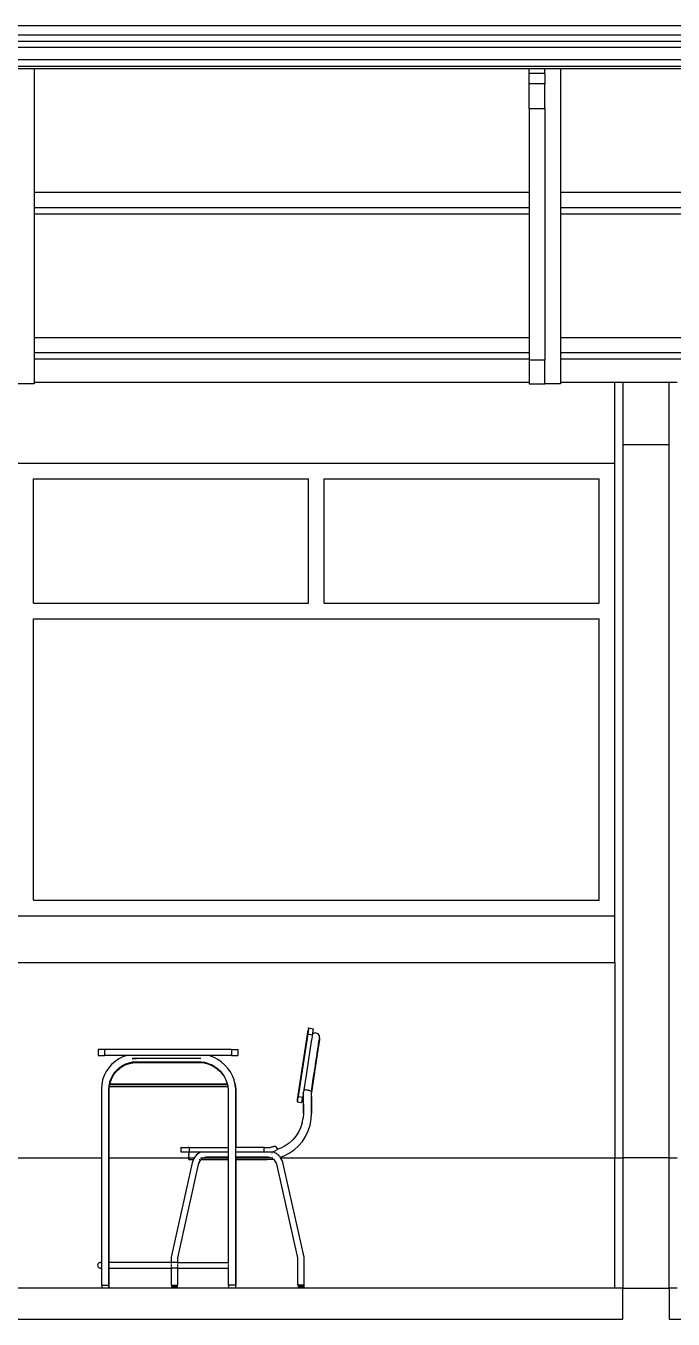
# Model space of a CAD drawing. Header units: metres. Extents: x -17 to 17.8, y -4 to 0.2.
# Drawn here: x 7.357 to 9.443, y -3.979 to 0.191 of the extents above; entities that cross this region are included whole.
import ezdxf

# ---------------------------------------------------------------- set-up
doc = ezdxf.new("R2010")
doc.units = ezdxf.units.M
doc.layers.add('SectionCutEdges', color=7, linetype='Continuous')

msp = doc.modelspace()

# ---------------------------------------------------------------- linework, layer by layer
for p, q in [((17.7507, 0.1909), (-2.9293, 0.1909)), ((17.7507, 0.1609), (-2.9293, 0.1609)), ((17.7507, 0.1407), (-2.9293, 0.1407)), ((17.7507, 0.1214), (-2.9293, 0.1214)), ((7.3323, 0.0531), (7.3831, 0.0531)), ((7.3831, 0.0531), (8.979, 0.0531)), ((7.3831, 0.0531), (7.3831, -0.3457)), ((8.979, 0.0373), (8.979, 0.0531)), ((8.979, 0.0531), (9.0298, 0.0531)), ((9.0298, 0.0373), (9.0298, 0.0531)), ((9.0298, 0.0531), (9.0806, 0.0531)), ((9.0806, 0.0531), (10.6765, 0.0531)), ((9.0806, 0.0531), (9.0806, -0.3457)), ((8.979, 0.0039), (8.979, 0.0373)), ((9.0298, 0.0373), (8.979, 0.0373)), ((9.0298, 0.0373), (9.0298, 0.0039)), ((8.979, -0.0752), (8.979, -0.3457)), ((9.0298, -0.0752), (9.0298, -0.887)), ((7.3831, -0.3457), (8.979, -0.3457)), ((7.3831, -0.3457), (7.3831, -0.3947)), ((8.979, -0.3457), (8.979, -0.3947)), ((9.0806, -0.3457), (10.6765, -0.3457)), ((9.0806, -0.3457), (9.0806, -0.3947)), ((7.3831, -0.3947), (8.979, -0.3947)), ((7.3831, -0.3947), (7.3831, -0.415)), ((7.3831, -0.415), (8.979, -0.415)), ((7.3831, -0.415), (7.3831, -0.8138)), ((8.979, -0.3947), (8.979, -0.415)), ((8.979, -0.415), (8.979, -0.8138)), ((9.0806, -0.3947), (10.6765, -0.3947)), ((9.0806, -0.3947), (9.0806, -0.415)), ((9.0806, -0.415), (10.6765, -0.415)), ((9.0806, -0.415), (9.0806, -0.8138)), ((7.3831, -0.8138), (8.979, -0.8138)), ((7.3831, -0.8138), (7.3831, -0.8628)), ((8.979, -0.8138), (8.979, -0.8628)), ((9.0806, -0.8138), (10.6765, -0.8138)), ((9.0806, -0.8138), (9.0806, -0.8628)), ((7.3831, -0.8628), (8.979, -0.8628)), ((7.3831, -0.8628), (7.3831, -0.8831)), ((8.979, -0.8628), (8.979, -0.8831)), ((9.0806, -0.8628), (10.6765, -0.8628)), ((9.0806, -0.8628), (9.0806, -0.8831)), ((7.3831, -0.8831), (8.979, -0.8831)), ((7.3831, -0.8831), (7.3831, -0.9593)), ((8.979, -0.8831), (8.979, -0.887)), ((9.0806, -0.8831), (10.6765, -0.8831)), ((9.0806, -0.8831), (9.0806, -0.9593)), ((7.3831, -0.9632), (7.3323, -0.9632)), ((8.979, -0.9593), (7.3831, -0.9593)), ((7.3831, -0.9593), (7.3831, -0.9632)), ((9.0806, -0.9632), (9.0298, -0.9632)), ((9.2557, -0.9593), (9.0806, -0.9593)), ((9.0806, -0.9593), (9.0806, -0.9632)), ((9.2557, -1.2193), (9.2557, -0.9593)), ((9.2807, -0.9593), (9.2557, -0.9593)), ((9.4557, -0.9593), (9.4307, -0.9593)), ((5.4557, -1.2193), (9.2557, -1.2193)), ((9.2557, -2.6793), (9.2557, -1.2193)), ((7.3811, -1.6701), (7.3811, -1.2701)), ((7.3811, -1.2701), (8.2676, -1.2701)), ((8.2676, -1.6701), (8.2676, -1.2701)), ((8.3184, -1.6701), (8.3184, -1.2701)), ((8.3184, -1.2701), (9.2049, -1.2701)), ((9.2049, -1.6701), (9.2049, -1.2701)), ((7.3811, -1.6701), (8.2676, -1.6701)), ((8.3184, -1.6701), (9.2049, -1.6701)), ((7.3811, -2.6285), (7.3811, -1.7209)), ((7.3811, -1.7209), (9.2049, -1.7209)), ((9.2049, -2.6285), (9.2049, -1.7209)), ((7.3811, -2.6285), (9.2049, -2.6285)), ((5.4557, -2.6793), (9.2557, -2.6793)), ((9.2557, -2.8293), (9.2557, -2.6793)), ((5.4557, -2.8293), (9.2557, -2.8293)), ((9.2557, -2.8293), (9.2557, -3.4593)), ((8.2673, -3.043), (8.2665, -3.048)), ((8.2673, -3.043), (8.2674, -3.0418)), ((8.2674, -3.0418), (8.2676, -3.041)), ((8.2676, -3.041), (8.2677, -3.0405)), ((8.2677, -3.0405), (8.2677, -3.0404)), ((8.2677, -3.0404), (8.2686, -3.0404)), ((8.2683, -3.043), (8.2681, -3.0444)), ((8.2684, -3.0418), (8.2683, -3.043)), ((8.2686, -3.041), (8.2684, -3.0418)), ((8.2686, -3.0404), (8.2686, -3.0405)), ((8.2686, -3.0404), (8.2828, -3.0427)), ((8.2686, -3.0405), (8.2686, -3.041)), ((8.2826, -3.0442), (8.2824, -3.0453)), ((8.2827, -3.0434), (8.2826, -3.0442)), ((8.2828, -3.0429), (8.2827, -3.0434)), ((8.2828, -3.0427), (8.2828, -3.0429)), ((8.2324, -3.2711), (8.2665, -3.048)), ((8.2657, -3.0598), (8.2349, -3.2617)), ((8.2661, -3.0573), (8.2657, -3.0598)), ((8.2657, -3.0598), (8.2799, -3.0622)), ((8.2665, -3.0548), (8.2661, -3.0573)), ((8.2669, -3.0524), (8.2665, -3.0548)), ((8.2672, -3.0501), (8.2669, -3.0524)), ((8.2675, -3.048), (8.2672, -3.0501)), ((8.2678, -3.0461), (8.2675, -3.048)), ((8.2681, -3.0444), (8.2678, -3.0461)), ((8.2765, -3.0844), (8.2723, -3.1119)), ((8.2781, -3.0742), (8.2765, -3.0844)), ((8.2791, -3.0675), (8.2781, -3.0742)), ((8.2781, -3.0742), (8.2782, -3.0749)), ((8.2799, -3.0624), (8.2791, -3.0675)), ((8.2803, -3.0596), (8.2799, -3.0622)), ((8.2803, -3.0616), (8.2799, -3.0624)), ((8.2799, -3.0622), (8.2799, -3.0624)), ((8.2807, -3.0571), (8.2803, -3.0596)), ((8.2828, -3.0591), (8.2803, -3.0616)), ((8.281, -3.0547), (8.2807, -3.0571)), ((8.2814, -3.0524), (8.281, -3.0547)), ((8.2817, -3.0503), (8.2814, -3.0524)), ((8.282, -3.0484), (8.2817, -3.0503)), ((8.2822, -3.0467), (8.282, -3.0484)), ((8.2824, -3.0453), (8.2822, -3.0467)), ((8.2858, -3.0574), (8.2828, -3.0591)), ((8.2892, -3.0566), (8.2858, -3.0574)), ((8.2926, -3.0567), (8.2892, -3.0566)), ((8.2959, -3.0577), (8.2926, -3.0567)), ((8.2989, -3.0596), (8.2959, -3.0577)), ((8.3013, -3.0622), (8.2989, -3.0596)), ((8.3027, -3.0789), (8.3001, -3.0966)), ((8.3003, -3.0939), (8.3025, -3.0798)), ((8.3029, -3.0653), (8.3013, -3.0622)), ((8.3025, -3.0798), (8.3028, -3.0775)), ((8.3036, -3.0724), (8.3027, -3.0789)), ((8.3028, -3.0775), (8.3036, -3.0724)), ((8.3037, -3.0688), (8.3029, -3.0653)), ((8.3036, -3.0724), (8.3037, -3.0688)), ((7.59, -3.1093), (7.5899, -3.1093)), ((7.5899, -3.1093), (7.5899, -3.1293)), ((7.5905, -3.1093), (7.59, -3.1093)), ((7.5914, -3.1093), (7.5905, -3.1093)), ((7.5925, -3.1093), (7.5914, -3.1093)), ((7.594, -3.1093), (7.5925, -3.1093)), ((7.5957, -3.1093), (7.594, -3.1093)), ((7.5977, -3.1093), (7.5957, -3.1093)), ((7.5999, -3.1093), (7.5977, -3.1093)), ((7.6022, -3.1093), (7.5999, -3.1093)), ((7.6047, -3.1093), (7.6022, -3.1093)), ((7.6072, -3.1093), (7.6047, -3.1093)), ((7.6099, -3.1093), (7.6072, -3.1093)), ((8.0199, -3.1093), (7.6099, -3.1093)), ((7.6099, -3.1093), (7.6099, -3.1293)), ((8.0199, -3.1093), (8.0199, -3.1293)), ((8.0199, -3.1093), (8.0225, -3.1093)), ((8.0225, -3.1093), (8.025, -3.1093)), ((8.025, -3.1093), (8.0275, -3.1093)), ((8.0275, -3.1093), (8.0299, -3.1093)), ((8.0299, -3.1093), (8.032, -3.1093)), ((8.032, -3.1093), (8.034, -3.1093)), ((8.034, -3.1093), (8.0357, -3.1093)), ((8.0357, -3.1093), (8.0372, -3.1093)), ((8.0372, -3.1093), (8.0383, -3.1093)), ((8.0383, -3.1093), (8.0392, -3.1093)), ((8.0392, -3.1093), (8.0397, -3.1093)), ((8.0397, -3.1093), (8.0399, -3.1093)), ((8.0399, -3.1093), (8.0399, -3.1293)), ((8.2723, -3.1119), (8.2667, -3.1485)), ((8.2959, -3.1246), (8.2904, -3.1611)), ((8.2907, -3.1561), (8.2953, -3.1263)), ((8.2953, -3.1263), (8.2962, -3.1206)), ((8.3001, -3.0966), (8.2959, -3.1246)), ((8.2962, -3.1206), (8.2996, -3.0981)), ((8.2996, -3.0981), (8.3003, -3.0939)), ((7.59, -3.1293), (7.5899, -3.1293)), ((7.59, -3.1293), (7.5905, -3.1293)), ((7.5914, -3.1293), (7.5905, -3.1293)), ((7.5914, -3.1293), (7.5925, -3.1293)), ((7.5925, -3.1293), (7.594, -3.1293)), ((7.594, -3.1293), (7.5957, -3.1293)), ((7.5957, -3.1293), (7.5977, -3.1293)), ((7.5977, -3.1293), (7.5999, -3.1293)), ((7.5999, -3.1293), (7.6022, -3.1293)), ((7.6022, -3.1293), (7.6047, -3.1293)), ((7.6047, -3.1293), (7.6072, -3.1293)), ((7.6072, -3.1293), (7.6099, -3.1293)), ((7.682, -3.1293), (7.6099, -3.1293)), ((7.6236, -3.169), (7.6154, -3.1811)), ((7.6332, -3.158), (7.6236, -3.169)), ((7.6442, -3.1483), (7.6332, -3.158)), ((7.6563, -3.1402), (7.6442, -3.1483)), ((7.6505, -3.1753), (7.6585, -3.1682)), ((7.6694, -3.1337), (7.6563, -3.1402)), ((7.6585, -3.1682), (7.6591, -3.1677)), ((7.6591, -3.1677), (7.6682, -3.1616)), ((7.6599, -3.17), (7.6694, -3.1636)), ((7.6682, -3.1616), (7.6686, -3.1613)), ((7.6686, -3.1613), (7.6787, -3.1563)), ((7.682, -3.1293), (7.6694, -3.1337)), ((7.6694, -3.1636), (7.6796, -3.1585)), ((7.6787, -3.1563), (7.6789, -3.1562)), ((7.6789, -3.1562), (7.6897, -3.1524)), ((7.6796, -3.1585), (7.6905, -3.1547)), ((7.6833, -3.1293), (7.682, -3.1293)), ((7.6892, -3.1293), (7.6833, -3.1293)), ((7.6833, -3.1293), (7.6833, -3.1293)), ((7.698, -3.1293), (7.6892, -3.1293)), ((7.6897, -3.1524), (7.6898, -3.1524)), ((7.6898, -3.1524), (7.7009, -3.1501)), ((7.6905, -3.1547), (7.7017, -3.1524)), ((7.6999, -3.1293), (7.698, -3.1293)), ((7.6992, -3.138), (7.7122, -3.137)), ((7.6992, -3.138), (7.7122, -3.137)), ((7.6996, -3.1404), (7.7, -3.1403)), ((7.6996, -3.1404), (7.7, -3.1403)), ((7.7119, -3.1293), (7.6999, -3.1293)), ((7.7, -3.1403), (7.713, -3.1393)), ((7.7, -3.1403), (7.713, -3.1393)), ((7.7009, -3.1501), (7.7014, -3.15)), ((7.7014, -3.15), (7.7127, -3.1492)), ((7.7017, -3.1524), (7.7134, -3.1515)), ((7.9217, -3.1293), (7.7119, -3.1293)), ((7.7127, -3.1492), (7.7133, -3.1492)), ((7.9211, -3.1393), (7.713, -3.1393)), ((7.9211, -3.1393), (7.713, -3.1393)), ((7.7133, -3.1492), (7.9204, -3.1492)), ((7.7134, -3.1515), (7.9211, -3.1515)), ((7.9204, -3.1492), (7.9213, -3.1493)), ((7.9211, -3.1515), (7.9323, -3.153)), ((7.9213, -3.1493), (7.9315, -3.1507)), ((7.9284, -3.1293), (7.9217, -3.1293)), ((7.9358, -3.1293), (7.9284, -3.1293)), ((7.9315, -3.1507), (7.9327, -3.151)), ((7.9323, -3.153), (7.9433, -3.1559)), ((7.9327, -3.151), (7.9425, -3.1536)), ((7.9395, -3.1293), (7.9358, -3.1293)), ((7.9443, -3.1293), (7.9395, -3.1293)), ((7.9425, -3.1536), (7.9531, -3.1577)), ((7.9433, -3.1559), (7.9539, -3.16)), ((7.9459, -3.1293), (7.9443, -3.1293)), ((7.9501, -3.1304), (7.9459, -3.1293)), ((8.0199, -3.1293), (7.9459, -3.1293)), ((7.9634, -3.1356), (7.9501, -3.1304)), ((7.9531, -3.1577), (7.9546, -3.1586)), ((7.9539, -3.16), (7.9639, -3.1654)), ((7.9546, -3.1586), (7.9632, -3.1631)), ((7.9632, -3.1631), (7.9647, -3.1642)), ((7.9759, -3.1423), (7.9634, -3.1356)), ((7.9639, -3.1654), (7.9733, -3.1719)), ((7.9647, -3.1642), (7.9725, -3.1696)), ((7.9876, -3.1504), (7.9759, -3.1423)), ((7.9983, -3.1599), (7.9876, -3.1504)), ((8.0078, -3.1706), (7.9983, -3.1599)), ((8.0199, -3.1293), (8.0225, -3.1293)), ((8.0225, -3.1293), (8.025, -3.1293)), ((8.025, -3.1293), (8.0275, -3.1293)), ((8.0275, -3.1293), (8.0299, -3.1293)), ((8.0299, -3.1293), (8.032, -3.1293)), ((8.032, -3.1293), (8.034, -3.1293)), ((8.034, -3.1293), (8.0357, -3.1293)), ((8.0357, -3.1293), (8.0372, -3.1293)), ((8.0372, -3.1293), (8.0383, -3.1293)), ((8.0383, -3.1293), (8.0392, -3.1293)), ((8.0392, -3.1293), (8.0397, -3.1293)), ((8.0397, -3.1293), (8.0399, -3.1293)), ((8.2667, -3.1485), (8.26, -3.1922)), ((8.2904, -3.1611), (8.2839, -3.2041)), ((8.2843, -3.1985), (8.2898, -3.1627)), ((8.2898, -3.1627), (8.2907, -3.1561)), ((7.6041, -3.208), (7.6011, -3.2223)), ((7.6089, -3.1942), (7.6041, -3.208)), ((7.6154, -3.1811), (7.6089, -3.1942)), ((7.6277, -3.2145), (7.6308, -3.2054)), ((7.6284, -3.2168), (7.6322, -3.2059)), ((7.6308, -3.2054), (7.6312, -3.2041)), ((7.6312, -3.2041), (7.6314, -3.2036)), ((7.6314, -3.2036), (7.6358, -3.1948)), ((7.6322, -3.2059), (7.6373, -3.1957)), ((7.6358, -3.1948), (7.6365, -3.1934)), ((7.6365, -3.1934), (7.6422, -3.185)), ((7.6373, -3.1957), (7.6437, -3.1862)), ((7.6422, -3.185), (7.6429, -3.1839)), ((7.6429, -3.1839), (7.6498, -3.1761)), ((7.6437, -3.1862), (7.6513, -3.1776)), ((7.6498, -3.1761), (7.6505, -3.1753)), ((7.6513, -3.1776), (7.6599, -3.17)), ((7.9725, -3.1696), (7.974, -3.171)), ((7.9733, -3.1719), (7.9818, -3.1795)), ((7.974, -3.171), (7.981, -3.1772)), ((7.981, -3.1772), (7.9825, -3.1788)), ((7.9818, -3.1795), (7.9893, -3.188)), ((7.9825, -3.1788), (7.9886, -3.1857)), ((7.9886, -3.1857), (7.9951, -3.195)), ((7.9893, -3.188), (7.9958, -3.1973)), ((7.9951, -3.195), (7.9962, -3.1971)), ((7.9958, -3.1973), (8.0012, -3.2074)), ((7.9962, -3.1971), (8.0005, -3.2051)), ((8.0005, -3.2051), (8.0013, -3.2073)), ((8.0012, -3.2074), (8.0049, -3.2168)), ((8.0013, -3.2073), (8.0046, -3.2157)), ((8.0159, -3.1823), (8.0078, -3.1706)), ((8.0226, -3.1948), (8.0159, -3.1823)), ((8.0278, -3.2081), (8.0226, -3.1948)), ((8.0281, -3.2092), (8.0278, -3.2081)), ((8.0286, -3.2104), (8.0281, -3.2092)), ((8.0314, -3.2219), (8.0281, -3.2092)), ((8.0322, -3.2242), (8.0286, -3.2104)), ((8.26, -3.1922), (8.2527, -3.2402)), ((8.2839, -3.2041), (8.2772, -3.248)), ((8.2772, -3.2451), (8.2833, -3.2051)), ((8.2833, -3.2051), (8.2843, -3.1985)), ((7.6011, -3.2223), (7.6, -3.2365)), ((7.6, -3.2365), (7.6, -3.4593)), ((7.6244, -3.2374), (7.625, -3.2299)), ((7.6244, -3.2397), (7.6244, -3.2374)), ((7.6244, -3.7964), (7.6244, -3.2397)), ((7.625, -3.2294), (7.6251, -3.2279)), ((7.6255, -3.2294), (7.625, -3.2294)), ((7.625, -3.2299), (7.625, -3.2294)), ((7.6255, -3.2299), (7.625, -3.2299)), ((7.6251, -3.2279), (7.6253, -3.2264)), ((7.6252, -3.2397), (7.6259, -3.2299)), ((7.6252, -3.4593), (7.6252, -3.2397)), ((7.6253, -3.2257), (7.6254, -3.2254)), ((7.6253, -3.2264), (7.6253, -3.2257)), ((7.6254, -3.2254), (7.6255, -3.2249)), ((7.6255, -3.2249), (7.626, -3.2223)), ((7.626, -3.2294), (7.6255, -3.2294)), ((7.6259, -3.2299), (7.6255, -3.2299)), ((7.626, -3.2223), (7.6256, -3.2223)), ((7.6261, -3.2218), (7.6257, -3.2218)), ((7.6259, -3.2299), (7.626, -3.2294)), ((8.0079, -3.2299), (7.6259, -3.2299)), ((7.626, -3.2223), (7.6261, -3.2218)), ((7.6268, -3.2223), (7.626, -3.2223)), ((7.626, -3.2294), (7.6261, -3.228)), ((8.0079, -3.2294), (7.626, -3.2294)), ((7.6261, -3.2218), (7.6272, -3.2165)), ((7.6269, -3.2218), (7.6261, -3.2218)), ((7.6261, -3.228), (7.6264, -3.2264)), ((7.6267, -3.2249), (7.6273, -3.2223)), ((7.6273, -3.2223), (7.6268, -3.2223)), ((7.6273, -3.2218), (7.6269, -3.2218)), ((7.6272, -3.2165), (7.6277, -3.2145)), ((7.6273, -3.2218), (7.6284, -3.2168)), ((8.0062, -3.2218), (7.6273, -3.2218)), ((7.6273, -3.2223), (7.6273, -3.2218)), ((8.0063, -3.2223), (7.6273, -3.2223)), ((8.0046, -3.2157), (8.0049, -3.2168)), ((8.0049, -3.2168), (8.0062, -3.2218)), ((8.0062, -3.2218), (8.0063, -3.2223)), ((8.0063, -3.2223), (8.007, -3.2249)), ((8.007, -3.2249), (8.0072, -3.2254)), ((8.0072, -3.2254), (8.0074, -3.2264)), ((8.0074, -3.2264), (8.0075, -3.2267)), ((8.0075, -3.2267), (8.0079, -3.2294)), ((8.0079, -3.2294), (8.0079, -3.2299)), ((8.0079, -3.2299), (8.009, -3.2378)), ((8.009, -3.2378), (8.009, -3.4254)), ((8.0318, -3.2243), (8.0314, -3.2219)), ((8.0334, -3.2361), (8.0318, -3.2243)), ((8.0342, -3.2384), (8.0322, -3.2242)), ((8.0334, -3.4254), (8.0334, -3.2361)), ((8.0342, -3.4254), (8.0342, -3.2384)), ((8.2511, -3.2508), (8.2507, -3.2531)), ((8.2511, -3.2508), (8.2517, -3.2471)), ((8.2512, -3.2552), (8.2511, -3.2508)), ((8.2527, -3.2402), (8.2517, -3.2471)), ((8.253, -3.2402), (8.2527, -3.2402)), ((8.2551, -3.2401), (8.253, -3.2402)), ((8.2579, -3.2403), (8.2551, -3.2401)), ((8.261, -3.2406), (8.2579, -3.2403)), ((8.2644, -3.2411), (8.261, -3.2406)), ((8.2678, -3.2417), (8.2644, -3.2411)), ((8.2709, -3.2424), (8.2678, -3.2417)), ((8.2736, -3.2431), (8.2709, -3.2424)), ((8.2756, -3.2439), (8.2736, -3.2431)), ((8.2768, -3.2445), (8.2756, -3.2439)), ((8.2772, -3.2451), (8.2768, -3.2445)), ((8.2772, -3.248), (8.2769, -3.2505)), ((8.2772, -3.248), (8.2772, -3.2451)), ((8.2776, -3.3158), (8.2772, -3.248)), ((8.2314, -3.2782), (8.2313, -3.2783)), ((8.2313, -3.2783), (8.2456, -3.2804)), ((8.2323, -3.2783), (8.2313, -3.2783)), ((8.2315, -3.2772), (8.2314, -3.2778)), ((8.2314, -3.2778), (8.2314, -3.2782)), ((8.2318, -3.2753), (8.2315, -3.2772)), ((8.2318, -3.2753), (8.2324, -3.2711)), ((8.2323, -3.2782), (8.2324, -3.2778)), ((8.2323, -3.2783), (8.2323, -3.2782)), ((8.2323, -3.2783), (8.2465, -3.2804)), ((8.2324, -3.2778), (8.2325, -3.2771)), ((8.2325, -3.2771), (8.2327, -3.2761)), ((8.2327, -3.2761), (8.2329, -3.2749)), ((8.2329, -3.2749), (8.2331, -3.2735)), ((8.2331, -3.2735), (8.2334, -3.2718)), ((8.2334, -3.2718), (8.2336, -3.27)), ((8.2336, -3.27), (8.2339, -3.2681)), ((8.2339, -3.2681), (8.2342, -3.266)), ((8.2342, -3.266), (8.2346, -3.2639)), ((8.2346, -3.2639), (8.2349, -3.2617)), ((8.2349, -3.2617), (8.2491, -3.2637)), ((8.2455, -3.2807), (8.2455, -3.2804)), ((8.2455, -3.2807), (8.2455, -3.2804)), ((8.2465, -3.2804), (8.2456, -3.2804)), ((8.2465, -3.2804), (8.2466, -3.2802)), ((8.2465, -3.2804), (8.2465, -3.2807)), ((8.2466, -3.2804), (8.2465, -3.2807)), ((8.2465, -3.2804), (8.2465, -3.2807)), ((8.2466, -3.2804), (8.2465, -3.2807)), ((8.2466, -3.2798), (8.2467, -3.2791)), ((8.2466, -3.2802), (8.2466, -3.2798)), ((8.2467, -3.2791), (8.2469, -3.2781)), ((8.2469, -3.2781), (8.2471, -3.2769)), ((8.2471, -3.2769), (8.2473, -3.2755)), ((8.2473, -3.2755), (8.2476, -3.2739)), ((8.2476, -3.2739), (8.2478, -3.272)), ((8.2478, -3.272), (8.2481, -3.2701)), ((8.2481, -3.2701), (8.2485, -3.268)), ((8.2485, -3.268), (8.2488, -3.2659)), ((8.2488, -3.2659), (8.2491, -3.2637)), ((8.2507, -3.2531), (8.2491, -3.2637)), ((8.2507, -3.2531), (8.2512, -3.3149)), ((8.2512, -3.3149), (8.2512, -3.2552)), ((8.2769, -3.2619), (8.2776, -3.3158)), ((8.2472, -3.3468), (8.2502, -3.3312)), ((8.2512, -3.3149), (8.2502, -3.3312)), ((8.2727, -3.3539), (8.2764, -3.3348)), ((8.2764, -3.3348), (8.2776, -3.3158)), ((8.2354, -3.3762), (8.2269, -3.3895)), ((8.2422, -3.3619), (8.2354, -3.3762)), ((8.2472, -3.3468), (8.2422, -3.3619)), ((8.2584, -3.39), (8.2667, -3.3724)), ((8.2667, -3.3724), (8.2727, -3.3539)), ((8.2052, -3.412), (8.1925, -3.4208)), ((8.2168, -3.4015), (8.2052, -3.412)), ((8.2269, -3.3895), (8.2168, -3.4015)), ((8.2355, -3.4209), (8.2479, -3.4062)), ((8.2479, -3.4062), (8.2584, -3.39)), ((6.4278, -3.4593), (7.6, -3.4593)), ((7.6, -3.4593), (7.6004, -3.4593)), ((7.6, -3.4593), (7.6, -3.7964)), ((7.6247, -3.4593), (7.6252, -3.4593)), ((7.6252, -3.4593), (7.8817, -3.4593)), ((7.6252, -3.7964), (7.6252, -3.4593)), ((7.8563, -3.4254), (7.8563, -3.4402)), ((7.8563, -3.4254), (7.8565, -3.4254)), ((7.8563, -3.4402), (7.8565, -3.4402)), ((7.8572, -3.4254), (7.8565, -3.4254)), ((7.8565, -3.4402), (7.8572, -3.4402)), ((7.8572, -3.4254), (7.8583, -3.4254)), ((7.8572, -3.4402), (7.8583, -3.4402)), ((7.8583, -3.4254), (7.8598, -3.4254)), ((7.8583, -3.4402), (7.8598, -3.4402)), ((7.8598, -3.4254), (7.8618, -3.4254)), ((7.8598, -3.4402), (7.8618, -3.4402)), ((7.8618, -3.4254), (7.864, -3.4254)), ((7.8618, -3.4402), (7.864, -3.4402)), ((7.864, -3.4254), (7.8666, -3.4254)), ((7.864, -3.4402), (7.8666, -3.4402)), ((7.8666, -3.4254), (7.8695, -3.4254)), ((7.8666, -3.4402), (7.8695, -3.4402)), ((7.8695, -3.4254), (7.8726, -3.4254)), ((7.8695, -3.4402), (7.8726, -3.4402)), ((7.8726, -3.4254), (7.8759, -3.4254)), ((7.8726, -3.4402), (7.8759, -3.4402)), ((7.8759, -3.4254), (7.8793, -3.4254)), ((7.8759, -3.4402), (7.8793, -3.4402)), ((7.8827, -3.4254), (7.8793, -3.4254)), ((7.8793, -3.4402), (7.8817, -3.4402)), ((7.8817, -3.4412), (7.8817, -3.4402)), ((7.8817, -3.4402), (7.8827, -3.4402)), ((7.8817, -3.4412), (7.8817, -3.444)), ((7.8817, -3.444), (7.8817, -3.4473)), ((7.8817, -3.4508), (7.8817, -3.4473)), ((7.8817, -3.4508), (7.8817, -3.4544)), ((7.8817, -3.4577), (7.8817, -3.4544)), ((7.8817, -3.4577), (7.8817, -3.4593)), ((7.8817, -3.4605), (7.8817, -3.4593)), ((7.8817, -3.4593), (7.8995, -3.4593)), ((7.8817, -3.4605), (7.8817, -3.4627)), ((7.8827, -3.4254), (8.009, -3.4254)), ((7.8827, -3.4254), (7.8827, -3.4402)), ((7.8827, -3.4402), (7.9215, -3.4402)), ((7.8989, -3.4605), (7.8977, -3.4627)), ((7.8992, -3.4597), (7.8988, -3.4605)), ((7.8993, -3.4598), (7.8989, -3.4605)), ((7.8995, -3.4593), (7.8992, -3.4597)), ((7.8996, -3.4593), (7.8993, -3.4597)), ((7.8993, -3.4597), (7.8993, -3.4598)), ((7.9006, -3.4577), (7.8995, -3.4593)), ((7.8995, -3.4593), (7.8996, -3.4593)), ((7.9007, -3.4577), (7.8996, -3.4593)), ((7.8996, -3.4593), (7.9, -3.4593)), ((7.9025, -3.4551), (7.9007, -3.4577)), ((7.9031, -3.4544), (7.9025, -3.4551)), ((7.9061, -3.4509), (7.9031, -3.4544)), ((7.9099, -3.4473), (7.9061, -3.4508)), ((7.9062, -3.4508), (7.9061, -3.4509)), ((7.91, -3.4473), (7.9062, -3.4508)), ((7.9102, -3.4471), (7.91, -3.4473)), ((7.9145, -3.444), (7.9102, -3.4471)), ((7.9146, -3.4439), (7.9145, -3.444)), ((7.9194, -3.4412), (7.9146, -3.4439)), ((7.9193, -3.4411), (7.9193, -3.4412)), ((7.9193, -3.4411), (7.9194, -3.4412)), ((7.9215, -3.4402), (7.9194, -3.4411)), ((7.9194, -3.4411), (7.9194, -3.4412)), ((7.9201, -3.4593), (7.9236, -3.4593)), ((7.9215, -3.4402), (7.9323, -3.4402)), ((7.9239, -3.4593), (7.9297, -3.4593)), ((7.9272, -3.4605), (7.9253, -3.4616)), ((7.928, -3.46), (7.9271, -3.4605)), ((7.9281, -3.46), (7.9272, -3.4605)), ((7.9281, -3.46), (7.928, -3.46)), ((7.9297, -3.4593), (7.9281, -3.46)), ((7.9297, -3.4593), (7.9298, -3.4593)), ((7.931, -3.4587), (7.9298, -3.4593)), ((7.9298, -3.4593), (8.009, -3.4593)), ((7.9303, -3.4406), (7.9303, -3.4406)), ((7.9311, -3.4587), (7.931, -3.4587)), ((7.9341, -3.4578), (7.9311, -3.4587)), ((7.9323, -3.4402), (7.9355, -3.4402)), ((7.9324, -3.4505), (7.9325, -3.4505)), ((7.9342, -3.4578), (7.9341, -3.4578)), ((7.9348, -3.4577), (7.9342, -3.4578)), ((7.9349, -3.4577), (7.9348, -3.4577)), ((7.9373, -3.4573), (7.9349, -3.4577)), ((7.9355, -3.4402), (8.009, -3.4402)), ((7.9408, -3.4571), (7.9373, -3.4573)), ((8.009, -3.4571), (7.9408, -3.4571)), ((8.009, -3.4254), (8.009, -3.4402)), ((8.009, -3.4402), (8.009, -3.4412)), ((8.009, -3.4412), (8.009, -3.4416)), ((8.009, -3.4416), (8.009, -3.4441)), ((8.009, -3.4441), (8.009, -3.4468)), ((8.009, -3.4468), (8.009, -3.4495)), ((8.009, -3.4495), (8.009, -3.452)), ((8.009, -3.452), (8.009, -3.4544)), ((8.009, -3.4544), (8.009, -3.4558)), ((8.009, -3.4558), (8.009, -3.4568)), ((8.009, -3.4568), (8.009, -3.4571)), ((8.009, -3.4571), (8.009, -3.4577)), ((8.009, -3.4577), (8.009, -3.4593)), ((8.009, -3.4593), (8.009, -3.4605)), ((8.009, -3.4605), (8.009, -3.4627)), ((8.0334, -3.4254), (8.033, -3.4254)), ((8.033, -3.4402), (8.0334, -3.4402)), ((8.0334, -3.4571), (8.033, -3.4571)), ((8.033, -3.4593), (8.0334, -3.4593)), ((8.0342, -3.4254), (8.0334, -3.4254)), ((8.0334, -3.4402), (8.0334, -3.4254)), ((8.0334, -3.4412), (8.0334, -3.4402)), ((8.0334, -3.4402), (8.0342, -3.4402)), ((8.0334, -3.4416), (8.0334, -3.4412)), ((8.0334, -3.4441), (8.0334, -3.4416)), ((8.0334, -3.4468), (8.0334, -3.4441)), ((8.0334, -3.4495), (8.0334, -3.4468)), ((8.0334, -3.452), (8.0334, -3.4495)), ((8.0334, -3.4544), (8.0334, -3.452)), ((8.0334, -3.4558), (8.0334, -3.4544)), ((8.0334, -3.4568), (8.0334, -3.4558)), ((8.0334, -3.4571), (8.0334, -3.4568)), ((8.134, -3.4571), (8.0334, -3.4571)), ((8.0334, -3.4577), (8.0334, -3.4571)), ((8.0334, -3.4593), (8.0334, -3.4577)), ((8.0334, -3.4605), (8.0334, -3.4593)), ((8.0334, -3.4593), (8.0342, -3.4593)), ((8.0334, -3.4627), (8.0334, -3.4605)), ((8.1247, -3.4254), (8.0342, -3.4254)), ((8.0342, -3.4412), (8.0342, -3.4402)), ((8.0342, -3.4402), (8.1247, -3.4402)), ((8.0342, -3.4593), (8.0342, -3.4577)), ((8.0342, -3.4605), (8.0342, -3.4593)), ((8.0342, -3.4593), (8.146, -3.4593)), ((8.1247, -3.4402), (8.1247, -3.4254)), ((8.1247, -3.4254), (8.1449, -3.4254)), ((8.1247, -3.4402), (8.14, -3.4402)), ((8.134, -3.4571), (8.1342, -3.4571)), ((8.1381, -3.4573), (8.1342, -3.4571)), ((8.1382, -3.4573), (8.1381, -3.4573)), ((8.1418, -3.4579), (8.1382, -3.4573)), ((8.14, -3.4402), (8.1401, -3.4402)), ((8.1401, -3.4402), (8.1429, -3.4402)), ((8.1419, -3.4579), (8.1418, -3.4579)), ((8.1454, -3.459), (8.1419, -3.4579)), ((8.1429, -3.4402), (8.1454, -3.4402)), ((8.1476, -3.4252), (8.1449, -3.4254)), ((8.1454, -3.4402), (8.1494, -3.4399)), ((8.1455, -3.459), (8.1454, -3.459)), ((8.146, -3.4593), (8.1455, -3.459)), ((8.1458, -3.4578), (8.1458, -3.4578)), ((8.1461, -3.4593), (8.146, -3.4593)), ((8.1469, -3.4597), (8.1461, -3.4593)), ((8.1461, -3.4593), (8.1492, -3.4593)), ((8.147, -3.4597), (8.1469, -3.4597)), ((8.1489, -3.4605), (8.147, -3.4597)), ((8.1502, -3.4247), (8.1476, -3.4252)), ((8.1486, -3.4493), (8.1486, -3.4493)), ((8.1508, -3.4616), (8.1489, -3.4605)), ((8.1493, -3.4593), (8.1493, -3.4593)), ((8.1494, -3.4399), (8.1496, -3.4399)), ((8.1495, -3.4593), (8.152, -3.4593)), ((8.1496, -3.4399), (8.1523, -3.4393)), ((8.1502, -3.4443), (8.1501, -3.4443)), ((8.1527, -3.4238), (8.1502, -3.4247)), ((8.1519, -3.4536), (8.1519, -3.4537)), ((8.152, -3.4593), (8.1525, -3.4593)), ((8.1523, -3.4393), (8.1539, -3.439)), ((8.1526, -3.4395), (8.1523, -3.4393)), ((8.1571, -3.4414), (8.1526, -3.4395)), ((8.155, -3.4226), (8.1527, -3.4238)), ((8.1539, -3.439), (8.1581, -3.4375)), ((8.155, -3.4226), (8.1556, -3.4223)), ((8.1556, -3.4223), (8.1561, -3.422)), ((8.1561, -3.422), (8.1567, -3.4218)), ((8.1567, -3.4218), (8.1573, -3.4217)), ((8.1576, -3.4416), (8.1571, -3.4414)), ((8.1573, -3.4217), (8.1579, -3.4216)), ((8.1615, -3.4439), (8.1576, -3.4416)), ((8.1579, -3.4216), (8.1585, -3.4216)), ((8.1581, -3.4375), (8.1622, -3.4354)), ((8.1585, -3.4216), (8.1592, -3.4216)), ((8.1592, -3.4216), (8.1598, -3.4217)), ((8.1598, -3.4217), (8.1604, -3.4218)), ((8.1604, -3.4218), (8.1609, -3.422)), ((8.1609, -3.422), (8.1615, -3.4223)), ((8.1615, -3.4223), (8.1621, -3.4226)), ((8.1629, -3.4446), (8.1615, -3.4439)), ((8.1686, -3.4304), (8.1621, -3.4226)), ((8.1622, -3.4354), (8.1625, -3.4352)), ((8.1625, -3.4352), (8.1644, -3.4339)), ((8.1656, -3.4466), (8.1629, -3.4446)), ((8.1659, -3.4328), (8.1644, -3.4339)), ((8.1677, -3.4482), (8.1656, -3.4466)), ((8.1659, -3.4328), (8.1667, -3.4321)), ((8.1787, -3.4279), (8.1667, -3.4321)), ((8.1667, -3.4321), (8.1686, -3.4304)), ((8.1682, -3.4486), (8.1677, -3.4482)), ((8.1691, -3.4494), (8.1682, -3.4486)), ((8.1718, -3.452), (8.1691, -3.4494)), ((8.1722, -3.4523), (8.1718, -3.452)), ((8.1739, -3.4542), (8.1722, -3.4523)), ((8.1754, -3.456), (8.1739, -3.4542)), ((8.1762, -3.4569), (8.1754, -3.456)), ((8.1763, -3.4571), (8.1762, -3.4569)), ((8.1766, -3.4575), (8.1763, -3.4571)), ((8.1766, -3.4575), (8.1888, -3.4532)), ((8.1778, -3.4593), (8.1766, -3.4575)), ((8.1778, -3.4593), (9.2557, -3.4593)), ((8.1796, -3.462), (8.1778, -3.4593)), ((8.1925, -3.4208), (8.1787, -3.4279)), ((8.1888, -3.4532), (8.2057, -3.4446)), ((8.2057, -3.4446), (8.2213, -3.4337)), ((8.2213, -3.4337), (8.2355, -3.4209)), ((9.2557, -3.8793), (9.2557, -3.4593)), ((9.2557, -3.4593), (9.2807, -3.4593)), ((9.4307, -3.4593), (9.4557, -3.4593)), ((7.893, -3.4751), (7.8253, -3.7792)), ((7.8931, -3.4751), (7.8254, -3.7792)), ((7.9126, -3.4803), (7.8455, -3.7816)), ((7.8817, -3.4646), (7.8817, -3.4627)), ((7.8817, -3.4646), (7.8966, -3.4646)), ((7.8944, -3.4699), (7.893, -3.4751)), ((7.8945, -3.4699), (7.8931, -3.4751)), ((7.8931, -3.4751), (7.8931, -3.4751)), ((7.8965, -3.4647), (7.8944, -3.4699)), ((7.8946, -3.4699), (7.8945, -3.4699)), ((7.8966, -3.4647), (7.8946, -3.4699)), ((7.8948, -3.47), (7.8948, -3.47)), ((7.8966, -3.4646), (7.8965, -3.4647)), ((7.8976, -3.4627), (7.8966, -3.4646)), ((7.8966, -3.4646), (7.8967, -3.4646)), ((7.8967, -3.4647), (7.8966, -3.4647)), ((7.8977, -3.4627), (7.8967, -3.4646)), ((7.8967, -3.4646), (7.8967, -3.4647)), ((7.9123, -3.4764), (7.9123, -3.4764)), ((7.9135, -3.4769), (7.9125, -3.4803)), ((7.9136, -3.4769), (7.9126, -3.4803)), ((7.9132, -3.4767), (7.9132, -3.4768)), ((7.9135, -3.4768), (7.9135, -3.4769)), ((7.9148, -3.4738), (7.9136, -3.4769)), ((7.9162, -3.4709), (7.9147, -3.4738)), ((7.9148, -3.4646), (7.9175, -3.4646)), ((7.9164, -3.4709), (7.9148, -3.4738)), ((7.9163, -3.4709), (7.9162, -3.4709)), ((7.9182, -3.4682), (7.9164, -3.4709)), ((7.9175, -3.4646), (7.9176, -3.4646)), ((7.9203, -3.4657), (7.9182, -3.4682)), ((7.9192, -3.4646), (7.9215, -3.4646)), ((7.9215, -3.4646), (7.9203, -3.4657)), ((7.9216, -3.4646), (7.9203, -3.4657)), ((7.9226, -3.4635), (7.9215, -3.4646)), ((7.9215, -3.4646), (7.9216, -3.4646)), ((7.9227, -3.4635), (7.9216, -3.4646)), ((7.9216, -3.4646), (8.009, -3.4646)), ((7.9237, -3.4627), (7.9226, -3.4635)), ((7.9238, -3.4627), (7.9227, -3.4635)), ((7.9253, -3.4616), (7.9238, -3.4627)), ((8.009, -3.4627), (8.009, -3.4646)), ((8.009, -3.4646), (8.009, -3.7964)), ((8.033, -3.4646), (8.0334, -3.4646)), ((8.0334, -3.4646), (8.0334, -3.4627)), ((8.0334, -3.8693), (8.0334, -3.4646)), ((8.0334, -3.4646), (8.0342, -3.4646)), ((8.0342, -3.4646), (8.0342, -3.4627)), ((8.0342, -3.8693), (8.0342, -3.4646)), ((8.0342, -3.4646), (8.1342, -3.4646)), ((8.1342, -3.4646), (8.1526, -3.4633)), ((8.152, -3.4623), (8.1507, -3.4616)), ((8.1521, -3.4623), (8.1508, -3.4616)), ((8.1532, -3.4632), (8.152, -3.4623)), ((8.1533, -3.4632), (8.1521, -3.4623)), ((8.1521, -3.4623), (8.1521, -3.4623)), ((8.1526, -3.4633), (8.1532, -3.4632)), ((8.1551, -3.4646), (8.1532, -3.4632)), ((8.1532, -3.4632), (8.1533, -3.4632)), ((8.1533, -3.4632), (8.1536, -3.4631)), ((8.1551, -3.4645), (8.1533, -3.4632)), ((8.1536, -3.4631), (8.1537, -3.4631)), ((8.1552, -3.4646), (8.1551, -3.4645)), ((8.1578, -3.4671), (8.1551, -3.4646)), ((8.1579, -3.4671), (8.1552, -3.4646)), ((8.1568, -3.4624), (8.1569, -3.4624)), ((8.1569, -3.4624), (8.157, -3.4624)), ((8.1603, -3.47), (8.1578, -3.4671)), ((8.158, -3.4671), (8.1579, -3.4671)), ((8.1604, -3.47), (8.158, -3.4671)), ((8.1625, -3.4731), (8.1603, -3.47)), ((8.1626, -3.4731), (8.1604, -3.47)), ((8.1643, -3.4765), (8.1625, -3.4731)), ((8.1644, -3.4765), (8.1626, -3.4731)), ((8.1657, -3.4801), (8.1643, -3.4765)), ((8.1658, -3.48), (8.1644, -3.4765)), ((8.1668, -3.4841), (8.1657, -3.4801)), ((8.1658, -3.4801), (8.1658, -3.48)), ((8.1669, -3.484), (8.1658, -3.4801)), ((8.166, -3.48), (8.166, -3.48)), ((8.2331, -3.7816), (8.1668, -3.4841)), ((8.1669, -3.4797), (8.1669, -3.4796)), ((8.1669, -3.4841), (8.1669, -3.484)), ((8.2332, -3.7816), (8.1669, -3.4841)), ((8.1825, -3.4674), (8.1796, -3.462)), ((8.1848, -3.4731), (8.1825, -3.4674)), ((8.1864, -3.4788), (8.1848, -3.4731)), ((8.2533, -3.7792), (8.1864, -3.4788)), ((7.8253, -3.7792), (7.8253, -3.7964)), ((7.8254, -3.7792), (7.8254, -3.7964)), ((7.8454, -3.7816), (7.8454, -3.7964)), ((7.8455, -3.7816), (7.8455, -3.7964)), ((8.2331, -3.8694), (8.2331, -3.7816)), ((8.2332, -3.8694), (8.2332, -3.7816)), ((8.2533, -3.8694), (8.2533, -3.7792)), ((7.5882, -3.8032), (7.5879, -3.8056)), ((7.5879, -3.8056), (7.5882, -3.808)), ((7.5891, -3.801), (7.5882, -3.8032)), ((7.5882, -3.808), (7.5891, -3.8102)), ((7.5906, -3.7991), (7.5891, -3.801)), ((7.5891, -3.8102), (7.5906, -3.8121)), ((7.5925, -3.7977), (7.5906, -3.7991)), ((7.5906, -3.8121), (7.5925, -3.8135)), ((7.5947, -3.7968), (7.5925, -3.7977)), ((7.5925, -3.8135), (7.5947, -3.8144)), ((7.5971, -3.7964), (7.5947, -3.7968)), ((7.5947, -3.8144), (7.5971, -3.8148)), ((7.5994, -3.7968), (7.5971, -3.7964)), ((7.5971, -3.7964), (7.6, -3.7964)), ((7.5971, -3.8148), (7.5976, -3.8148)), ((7.5976, -3.8148), (7.5991, -3.8148)), ((7.5991, -3.8148), (7.6, -3.8148)), ((7.6, -3.797), (7.5994, -3.7968)), ((7.5994, -3.8144), (7.6, -3.8142)), ((7.6004, -3.7964), (7.6, -3.7964)), ((7.6, -3.7964), (7.6, -3.797)), ((7.6, -3.797), (7.6, -3.7991)), ((7.6004, -3.7972), (7.6, -3.797)), ((7.6, -3.7991), (7.6, -3.801)), ((7.6, -3.801), (7.6, -3.8032)), ((7.6, -3.8032), (7.6, -3.8056)), ((7.6, -3.8056), (7.6, -3.808)), ((7.6, -3.808), (7.6, -3.8102)), ((7.6, -3.8102), (7.6, -3.8142)), ((7.6, -3.8142), (7.6004, -3.814)), ((7.6, -3.8142), (7.6, -3.8145)), ((7.6, -3.8145), (7.6, -3.8148)), ((7.6, -3.8148), (7.6, -3.8693)), ((7.6, -3.8148), (7.6004, -3.8148)), ((7.624, -3.7964), (7.6244, -3.7964)), ((7.624, -3.8148), (7.6244, -3.8148)), ((7.6244, -3.7964), (7.6247, -3.7964)), ((7.6244, -3.7991), (7.6244, -3.7964)), ((7.6244, -3.801), (7.6244, -3.7991)), ((7.6244, -3.8032), (7.6244, -3.801)), ((7.6244, -3.8056), (7.6244, -3.8032)), ((7.6244, -3.808), (7.6244, -3.8056)), ((7.6244, -3.8102), (7.6244, -3.808)), ((7.6244, -3.8144), (7.6244, -3.8102)), ((7.6244, -3.8148), (7.6244, -3.8144)), ((7.6244, -3.8693), (7.6244, -3.8148)), ((7.6244, -3.8148), (7.6247, -3.8148)), ((7.6247, -3.7964), (7.6252, -3.7964)), ((7.6247, -3.8148), (7.6252, -3.8148)), ((7.6252, -3.7991), (7.6252, -3.7964)), ((7.8253, -3.7964), (7.6252, -3.7964)), ((7.6252, -3.8032), (7.6252, -3.801)), ((7.6252, -3.808), (7.6252, -3.8056)), ((7.6252, -3.8144), (7.6252, -3.8102)), ((7.6252, -3.8693), (7.6252, -3.8148)), ((7.6252, -3.8148), (7.6271, -3.8148)), ((7.6271, -3.8148), (7.6341, -3.8148)), ((7.6341, -3.8148), (7.6415, -3.8148)), ((7.6415, -3.8148), (7.6492, -3.8148)), ((7.6492, -3.8148), (7.6571, -3.8148)), ((7.6571, -3.8148), (7.8253, -3.8148)), ((7.8253, -3.7964), (7.8253, -3.7991)), ((7.8254, -3.7964), (7.8253, -3.7964)), ((7.8253, -3.801), (7.8253, -3.8032)), ((7.8253, -3.8056), (7.8253, -3.808)), ((7.8253, -3.8102), (7.8253, -3.8144)), ((7.8253, -3.8148), (7.8253, -3.8694)), ((7.8254, -3.8148), (7.8253, -3.8148)), ((7.8254, -3.7964), (7.8254, -3.7991)), ((7.8258, -3.7964), (7.8254, -3.7964)), ((7.8254, -3.801), (7.8254, -3.8032)), ((7.8254, -3.8056), (7.8254, -3.808)), ((7.8254, -3.8102), (7.8254, -3.8144)), ((7.8254, -3.8148), (7.8254, -3.8694)), ((7.8258, -3.8148), (7.8254, -3.8148)), ((7.8258, -3.7964), (7.8267, -3.7964)), ((7.8258, -3.8148), (7.8267, -3.8148)), ((7.8269, -3.7964), (7.8267, -3.7964)), ((7.8269, -3.8148), (7.8267, -3.8148)), ((7.8285, -3.7964), (7.8269, -3.7964)), ((7.8285, -3.8148), (7.8269, -3.8148)), ((7.8306, -3.7964), (7.8285, -3.7964)), ((7.8306, -3.8148), (7.8285, -3.8148)), ((7.8331, -3.7964), (7.8306, -3.7964)), ((7.8331, -3.8148), (7.8306, -3.8148)), ((7.8357, -3.7964), (7.8331, -3.7964)), ((7.8357, -3.8148), (7.8331, -3.8148)), ((7.8383, -3.7964), (7.8357, -3.7964)), ((7.8383, -3.8148), (7.8357, -3.8148)), ((7.8407, -3.7964), (7.8383, -3.7964)), ((7.8407, -3.8148), (7.8383, -3.8148)), ((7.8427, -3.7964), (7.8407, -3.7964)), ((7.8427, -3.8148), (7.8407, -3.8148)), ((7.8443, -3.7964), (7.8427, -3.7964)), ((7.8443, -3.8148), (7.8427, -3.8148)), ((7.8452, -3.7964), (7.8443, -3.7964)), ((7.8452, -3.8148), (7.8443, -3.8148)), ((7.8452, -3.7964), (7.8454, -3.7964)), ((7.8452, -3.8148), (7.8454, -3.8148)), ((7.8454, -3.7964), (7.8454, -3.7991)), ((7.8454, -3.7964), (7.8455, -3.7964)), ((7.8454, -3.801), (7.8454, -3.8032)), ((7.8454, -3.8056), (7.8454, -3.808)), ((7.8454, -3.8102), (7.8454, -3.8144)), ((7.8454, -3.8148), (7.8454, -3.8694)), ((7.8454, -3.8148), (7.8455, -3.8148)), ((7.8455, -3.7964), (7.8455, -3.7991)), ((7.8455, -3.7964), (8.009, -3.7964)), ((7.8455, -3.801), (7.8455, -3.8032)), ((7.8455, -3.8056), (7.8455, -3.808)), ((7.8455, -3.8102), (7.8455, -3.8144)), ((7.8455, -3.8148), (7.8455, -3.8694)), ((7.8455, -3.8148), (8.009, -3.8148)), ((8.009, -3.7964), (8.009, -3.7991)), ((8.009, -3.801), (8.009, -3.8032)), ((8.009, -3.8056), (8.009, -3.808)), ((8.009, -3.8102), (8.009, -3.8144)), ((8.009, -3.8145), (8.009, -3.8148)), ((8.009, -3.8148), (8.009, -3.8693)), ((7.6, -3.8693), (7.6004, -3.8693)), ((7.6004, -3.8693), (7.6013, -3.8693)), ((7.6013, -3.8693), (7.6013, -3.8793)), ((7.6013, -3.8693), (7.6014, -3.8693)), ((7.6014, -3.8693), (7.6016, -3.8693)), ((7.6014, -3.8693), (7.6014, -3.8793)), ((7.6016, -3.8693), (7.6027, -3.8693)), ((7.6027, -3.8693), (7.6036, -3.8693)), ((7.6036, -3.8693), (7.6045, -3.8693)), ((7.6045, -3.8693), (7.6061, -3.8693)), ((7.6061, -3.8693), (7.6067, -3.8693)), ((7.6067, -3.8693), (7.6091, -3.8693)), ((7.6091, -3.8693), (7.6094, -3.8693)), ((7.6094, -3.8693), (7.6122, -3.8693)), ((7.6122, -3.8693), (7.615, -3.8693)), ((7.615, -3.8693), (7.6154, -3.8693)), ((7.6154, -3.8693), (7.6177, -3.8693)), ((7.6177, -3.8693), (7.6183, -3.8693)), ((7.6183, -3.8693), (7.62, -3.8693)), ((7.62, -3.8693), (7.6208, -3.8693)), ((7.6208, -3.8693), (7.6217, -3.8693)), ((7.6217, -3.8693), (7.6228, -3.8693)), ((7.6228, -3.8693), (7.6232, -3.8693)), ((7.6232, -3.8693), (7.6232, -3.8793)), ((7.6232, -3.8693), (7.624, -3.8693)), ((7.624, -3.8693), (7.6241, -3.8693)), ((7.6241, -3.8693), (7.6244, -3.8693)), ((7.6244, -3.8693), (7.6245, -3.8693)), ((7.6245, -3.8693), (7.6247, -3.8693)), ((7.6245, -3.8693), (7.6245, -3.8793)), ((7.6247, -3.8693), (7.6252, -3.8693)), ((7.8253, -3.8694), (7.8254, -3.8694)), ((7.8258, -3.8694), (7.8254, -3.8694)), ((7.826, -3.8694), (7.8258, -3.8694)), ((7.826, -3.8694), (7.826, -3.8793)), ((7.826, -3.8694), (7.8261, -3.8694)), ((7.8261, -3.8694), (7.8261, -3.8793)), ((7.8263, -3.8694), (7.8261, -3.8694)), ((7.8263, -3.8694), (7.8263, -3.8793)), ((7.8263, -3.8694), (7.8265, -3.8694)), ((7.8265, -3.8694), (7.8265, -3.8793)), ((7.8267, -3.8694), (7.8265, -3.8694)), ((7.8269, -3.8694), (7.8267, -3.8694)), ((7.8269, -3.8694), (7.8274, -3.8694)), ((7.8274, -3.8694), (7.8274, -3.8793)), ((7.8274, -3.8694), (7.8285, -3.8694)), ((7.8285, -3.8694), (7.829, -3.8694)), ((7.829, -3.8694), (7.829, -3.8793)), ((7.829, -3.8694), (7.8306, -3.8694)), ((7.8306, -3.8694), (7.8309, -3.8694)), ((7.8309, -3.8694), (7.8309, -3.8793)), ((7.8309, -3.8694), (7.8331, -3.8694)), ((7.8331, -3.8694), (7.8332, -3.8694)), ((7.8332, -3.8694), (7.8332, -3.8793)), ((7.8332, -3.8694), (7.8357, -3.8694)), ((7.8357, -3.8694), (7.8357, -3.8793)), ((7.8357, -3.8694), (7.8381, -3.8694)), ((7.8381, -3.8694), (7.8381, -3.8793)), ((7.8381, -3.8694), (7.8383, -3.8694)), ((7.8383, -3.8694), (7.8403, -3.8694)), ((7.8403, -3.8694), (7.8403, -3.8793)), ((7.8403, -3.8694), (7.8407, -3.8694)), ((7.8407, -3.8694), (7.8422, -3.8694)), ((7.8422, -3.8694), (7.8422, -3.8793)), ((7.8422, -3.8694), (7.8427, -3.8694)), ((7.8427, -3.8694), (7.8437, -3.8694)), ((7.8437, -3.8694), (7.8437, -3.8793)), ((7.8437, -3.8694), (7.8443, -3.8694)), ((7.8443, -3.8694), (7.8446, -3.8694)), ((7.8446, -3.8694), (7.8447, -3.8694)), ((7.8446, -3.8694), (7.8446, -3.8793)), ((7.8447, -3.8694), (7.8447, -3.8793)), ((7.8447, -3.8694), (7.8448, -3.8694)), ((7.8448, -3.8694), (7.8448, -3.8793)), ((7.8452, -3.8694), (7.8448, -3.8694)), ((7.8454, -3.8694), (7.8452, -3.8694)), ((7.8455, -3.8694), (7.8454, -3.8694)), ((8.009, -3.8693), (8.0094, -3.8693)), ((8.0101, -3.8693), (8.0094, -3.8693)), ((8.0101, -3.8693), (8.0101, -3.8793)), ((8.0105, -3.8693), (8.0101, -3.8693)), ((8.0107, -3.8693), (8.0105, -3.8693)), ((8.0116, -3.8693), (8.0107, -3.8693)), ((8.0126, -3.8693), (8.0116, -3.8693)), ((8.0133, -3.8693), (8.0126, -3.8693)), ((8.0151, -3.8693), (8.0133, -3.8693)), ((8.0156, -3.8693), (8.0151, -3.8693)), ((8.0181, -3.8693), (8.0156, -3.8693)), ((8.0183, -3.8693), (8.0181, -3.8693)), ((8.0212, -3.8693), (8.0183, -3.8693)), ((8.0241, -3.8693), (8.0212, -3.8693)), ((8.0244, -3.8693), (8.0241, -3.8693)), ((8.0268, -3.8693), (8.0244, -3.8693)), ((8.0273, -3.8693), (8.0268, -3.8693)), ((8.0291, -3.8693), (8.0273, -3.8693)), ((8.0298, -3.8693), (8.0291, -3.8693)), ((8.0309, -3.8693), (8.0298, -3.8693)), ((8.0318, -3.8693), (8.0309, -3.8693)), ((8.032, -3.8693), (8.0318, -3.8693)), ((8.032, -3.8693), (8.0324, -3.8693)), ((8.0324, -3.8693), (8.0324, -3.8793)), ((8.0324, -3.8693), (8.0325, -3.8693)), ((8.0325, -3.8693), (8.0328, -3.8693)), ((8.0328, -3.8693), (8.033, -3.8693)), ((8.0328, -3.8693), (8.0328, -3.8793)), ((8.033, -3.8693), (8.0334, -3.8693)), ((8.0342, -3.8693), (8.0334, -3.8693)), ((8.2332, -3.8694), (8.2331, -3.8694)), ((8.2335, -3.8694), (8.2332, -3.8694)), ((8.2342, -3.8694), (8.2335, -3.8694)), ((8.2342, -3.8694), (8.2342, -3.8793)), ((8.2342, -3.8694), (8.2343, -3.8694)), ((8.2343, -3.8694), (8.2343, -3.8793)), ((8.2344, -3.8694), (8.2343, -3.8694)), ((8.2345, -3.8694), (8.2344, -3.8694)), ((8.2345, -3.8694), (8.2345, -3.8793)), ((8.2354, -3.8694), (8.2345, -3.8694)), ((8.2354, -3.8694), (8.2354, -3.8793)), ((8.236, -3.8694), (8.2354, -3.8694)), ((8.2368, -3.8694), (8.236, -3.8694)), ((8.2368, -3.8694), (8.2368, -3.8793)), ((8.238, -3.8694), (8.2368, -3.8694)), ((8.2386, -3.8694), (8.238, -3.8694)), ((8.2386, -3.8694), (8.2386, -3.8793)), ((8.2404, -3.8694), (8.2386, -3.8694)), ((8.2407, -3.8694), (8.2404, -3.8694)), ((8.2407, -3.8694), (8.2407, -3.8793)), ((8.243, -3.8694), (8.2407, -3.8694)), ((8.243, -3.8694), (8.243, -3.8793)), ((8.2454, -3.8694), (8.243, -3.8694)), ((8.2454, -3.8694), (8.2454, -3.8793)), ((8.2456, -3.8694), (8.2454, -3.8694)), ((8.2476, -3.8694), (8.2456, -3.8694)), ((8.2476, -3.8694), (8.2476, -3.8793)), ((8.2481, -3.8694), (8.2476, -3.8694)), ((8.2494, -3.8694), (8.2481, -3.8694)), ((8.2494, -3.8694), (8.2494, -3.8793)), ((8.2502, -3.8694), (8.2494, -3.8694)), ((8.2509, -3.8694), (8.2502, -3.8694)), ((8.2509, -3.8694), (8.2509, -3.8793)), ((8.2519, -3.8694), (8.2509, -3.8694)), ((8.2519, -3.8694), (8.2518, -3.8793)), ((8.2522, -3.8694), (8.2519, -3.8694)), ((8.2522, -3.8694), (8.2529, -3.8694)), ((8.2522, -3.8694), (8.2522, -3.8793)), ((8.2529, -3.8694), (8.2533, -3.8694))]:
    msp.add_line(p, q)
at = {"layer": 'SectionCutEdges'}
for p, q in [((17.7507, 0.0812), (-2.9293, 0.0812)), ((-2.9293, 0.0605), (17.7507, 0.0605)), ((9.0298, 0.0039), (8.979, 0.0039)), ((8.979, -0.0752), (8.979, 0.0039)), ((9.0298, -0.0752), (9.0298, 0.0039)), ((8.979, -0.0752), (9.0298, -0.0752)), ((8.979, -0.887), (8.979, -0.9593)), ((9.0298, -0.887), (8.979, -0.887)), ((9.0298, -0.9632), (9.0298, -0.887)), ((8.979, -0.9593), (8.979, -0.9632)), ((8.979, -0.9632), (9.0298, -0.9632)), ((9.4307, -0.9593), (9.2807, -0.9593)), ((9.2807, -0.9593), (9.2807, -1.1593)), ((9.4307, -1.1593), (9.4307, -0.9593)), ((9.2807, -1.1593), (9.4307, -1.1593)), ((9.2807, -1.1593), (9.2807, -3.4593)), ((9.4307, -3.4593), (9.4307, -1.1593)), ((9.2807, -3.4593), (9.2807, -3.8793)), ((9.4307, -3.4593), (9.2807, -3.4593)), ((9.4307, -3.8793), (9.4307, -3.4593)), ((7.6013, -3.8793), (6.5022, -3.8793)), ((7.6014, -3.8793), (7.6013, -3.8793)), ((7.6016, -3.8793), (7.6014, -3.8793)), ((7.6027, -3.8793), (7.6016, -3.8793)), ((7.6045, -3.8793), (7.6027, -3.8793)), ((7.6067, -3.8793), (7.6045, -3.8793)), ((7.6094, -3.8793), (7.6067, -3.8793)), ((7.6122, -3.8793), (7.6094, -3.8793)), ((7.615, -3.8793), (7.6122, -3.8793)), ((7.6177, -3.8793), (7.615, -3.8793)), ((7.62, -3.8793), (7.6177, -3.8793)), ((7.6217, -3.8793), (7.62, -3.8793)), ((7.6228, -3.8793), (7.6217, -3.8793)), ((7.6232, -3.8793), (7.6228, -3.8793)), ((7.6241, -3.8793), (7.6232, -3.8793)), ((7.6245, -3.8793), (7.6241, -3.8793)), ((7.826, -3.8793), (7.6245, -3.8793)), ((7.8261, -3.8793), (7.826, -3.8793)), ((7.8263, -3.8793), (7.8261, -3.8793)), ((7.8265, -3.8793), (7.8263, -3.8793)), ((7.8274, -3.8793), (7.8265, -3.8793)), ((7.829, -3.8793), (7.8274, -3.8793)), ((7.8309, -3.8793), (7.829, -3.8793)), ((7.8332, -3.8793), (7.8309, -3.8793)), ((7.8357, -3.8793), (7.8332, -3.8793)), ((7.8381, -3.8793), (7.8357, -3.8793)), ((7.8403, -3.8793), (7.8381, -3.8793)), ((7.8422, -3.8793), (7.8403, -3.8793)), ((7.8437, -3.8793), (7.8422, -3.8793)), ((7.8446, -3.8793), (7.8437, -3.8793)), ((7.8447, -3.8793), (7.8446, -3.8793)), ((7.8448, -3.8793), (7.8447, -3.8793)), ((8.0101, -3.8793), (7.8448, -3.8793)), ((8.0105, -3.8793), (8.0101, -3.8793)), ((8.0116, -3.8793), (8.0105, -3.8793)), ((8.0133, -3.8793), (8.0116, -3.8793)), ((8.0156, -3.8793), (8.0133, -3.8793)), ((8.0183, -3.8793), (8.0156, -3.8793)), ((8.0212, -3.8793), (8.0183, -3.8793)), ((8.0241, -3.8793), (8.0212, -3.8793)), ((8.0268, -3.8793), (8.0241, -3.8793)), ((8.0291, -3.8793), (8.0268, -3.8793)), ((8.0309, -3.8793), (8.0291, -3.8793)), ((8.032, -3.8793), (8.0309, -3.8793)), ((8.0324, -3.8793), (8.032, -3.8793)), ((8.0325, -3.8793), (8.0324, -3.8793)), ((8.0328, -3.8793), (8.0325, -3.8793)), ((8.2342, -3.8793), (8.0328, -3.8793)), ((8.2343, -3.8793), (8.2342, -3.8793)), ((8.2345, -3.8793), (8.2343, -3.8793)), ((8.2354, -3.8793), (8.2345, -3.8793)), ((8.2368, -3.8793), (8.2354, -3.8793)), ((8.2386, -3.8793), (8.2368, -3.8793)), ((8.2407, -3.8793), (8.2386, -3.8793)), ((8.243, -3.8793), (8.2407, -3.8793)), ((8.2454, -3.8793), (8.243, -3.8793)), ((8.2476, -3.8793), (8.2454, -3.8793)), ((8.2494, -3.8793), (8.2476, -3.8793)), ((8.2509, -3.8793), (8.2494, -3.8793)), ((8.2518, -3.8793), (8.2509, -3.8793)), ((8.2522, -3.8793), (8.2518, -3.8793)), ((9.2557, -3.8793), (8.2522, -3.8793)), ((9.2807, -3.8793), (9.2557, -3.8793)), ((9.2807, -3.8793), (9.4307, -3.8793)), ((9.2807, -3.9793), (9.2807, -3.8793)), ((9.4557, -3.8793), (9.4307, -3.8793)), ((9.4307, -3.8793), (9.4307, -3.9793)), ((1.3807, -3.9793), (9.2807, -3.9793)), ((9.4307, -3.9793), (17.3107, -3.9793))]:
    msp.add_line(p, q, dxfattribs=at)

doc.saveas('drawing.dxf')
